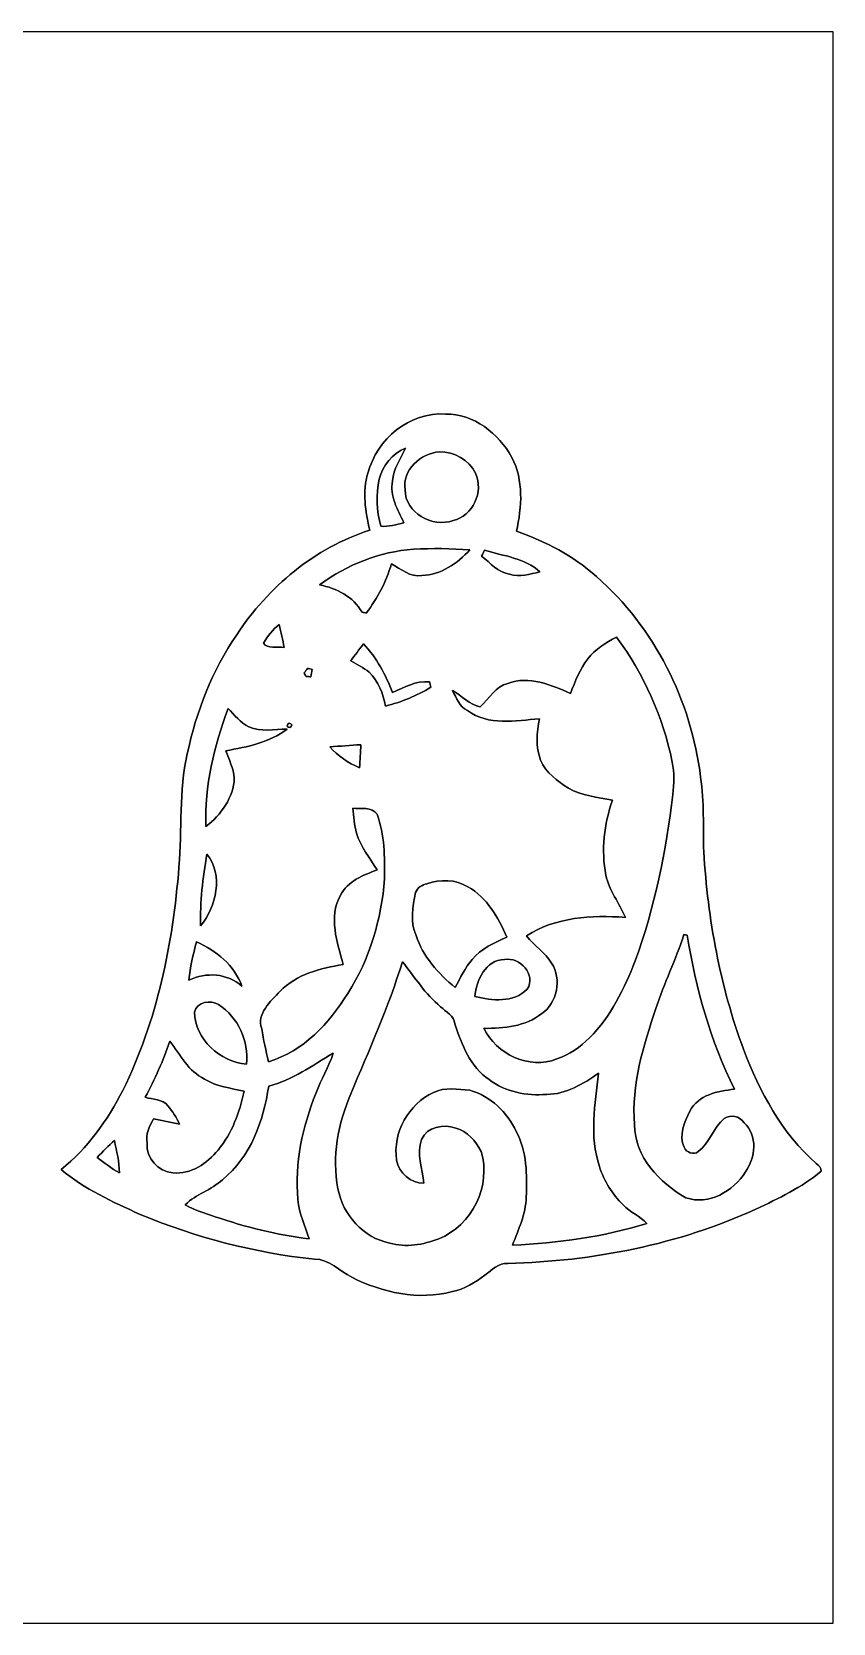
# Model space of a CAD drawing. Header units: centimetres. Extents: x -16.8 to 16.8, y -16.7 to 16.7.
# Drawn here: x 0 to 16.77, y -16.67 to 16.67 of the extents above; entities that cross this region are included whole.
import ezdxf

# ---------------------------------------------------------------- set-up
doc = ezdxf.new("R2010")
doc.units = ezdxf.units.CM
doc.header["$MEASUREMENT"] = 0
doc.layers.add('Layer 1', color=7, linetype='Continuous')

msp = doc.modelspace()

# ---------------------------------------------------------------- linework, layer by layer
at = {"layer": 'Layer 1', "color": 7}
for points, knots in [([(-16.77458, 16.66875), (-16.77458, 16.66875), (16.77458, 16.66875), (16.77458, 16.66875), (16.77458, 16.66875), (16.77458, 16.66875), (16.77458, -16.66875), (16.77458, -16.66875), (16.77458, -16.66875), (16.77458, -16.66875), (-16.77458, -16.66875), (-16.77458, -16.66875), (-16.77458, -16.66875), (-16.77458, -16.66875), (-16.77458, 16.66875), (-16.77458, 16.66875), (-16.77458, 16.66875), (-16.77458, 16.66875), (-16.77458, 16.66875), (-16.77458, 16.66875)], [0, 0, 0, 0, 0.16666667, 0.16666667, 0.16666667, 0.16666667, 0.33333333, 0.33333333, 0.33333333, 0.33333333, 0.5, 0.5, 0.5, 0.5, 0.66666667, 0.66666667, 0.66666667, 0.66666667, 1, 1, 1, 1]), ([(7.03686, 7.42632), (6.91092, 7.03509), (6.985, 6.61846), (7.07284, 6.22688), (7.07284, 6.22688), (5.92032, 5.85893), (4.94841, 5.04119), (4.28872, 4.03789), (4.28872, 4.03789), (3.77472, 3.28859), (3.43958, 2.42676), (3.25402, 1.54023), (3.25402, 1.54023), (3.07481, 0.76376), (3.14854, -0.03951), (3.07904, -0.82797), (3.07904, -0.82797), (2.95416, -2.43628), (2.62326, -4.05165), (1.90676, -5.50686), (1.90676, -5.50686), (1.58115, -6.13198), (1.17016, -6.72571), (0.61172, -7.16527), (0.61172, -7.16527), (1.10137, -7.57731), (1.69051, -7.84049), (2.2673, -8.10542), (2.2673, -8.10542), (3.43076, -8.58767), (4.66125, -8.91258), (5.91467, -9.04205), (5.91467, -9.04205), (6.22723, -9.04275), (6.44066, -9.28617), (6.6989, -9.42164), (6.6989, -9.42164), (7.34095, -9.74725), (8.09343, -9.90988), (8.80322, -9.72326), (8.80322, -9.72326), (9.05616, -9.67034), (9.28088, -9.53417), (9.4809, -9.37507), (9.4809, -9.37507), (9.62872, -9.27029), (9.77159, -9.11966), (9.96774, -9.13095), (9.96774, -9.13095), (11.74785, -9.08791), (13.53291, -8.73689), (15.15745, -7.99606), (15.15745, -7.99606), (15.63299, -7.76781), (16.11665, -7.54133), (16.52552, -7.20231), (16.52552, -7.20231), (16.53152, -7.12787), (16.47119, -7.08096), (16.42216, -7.03721), (16.42216, -7.03721), (15.69297, -6.40962), (15.24035, -5.53014), (14.89851, -4.64608), (14.89851, -4.64608), (14.40639, -3.32176), (14.15097, -1.91841), (14.06631, -0.51082), (14.06631, -0.51082), (14.04796, 0.01023), (14.07901, 0.53516), (14.00069, 1.05234), (14.00069, 1.05234), (13.80455, 2.65042), (13.03796, 4.19382), (11.82017, 5.25709), (11.82017, 5.25709), (11.33616, 5.68854), (10.75584, 5.99616), (10.14448, 6.20501), (10.14448, 6.20501), (10.25631, 6.71689), (10.2997, 7.27392), (10.04817, 7.75441), (10.04817, 7.75441), (9.77653, 8.25359), (9.24877, 8.66987), (8.66069, 8.65999), (8.66069, 8.65999), (7.91386, 8.71361), (7.21748, 8.134), (7.03686, 7.42632)], [0, 0, 0, 0, 0.04166667, 0.04166667, 0.04166667, 0.04166667, 0.08333333, 0.08333333, 0.08333333, 0.08333333, 0.125, 0.125, 0.125, 0.125, 0.16666667, 0.16666667, 0.16666667, 0.16666667, 0.20833333, 0.20833333, 0.20833333, 0.20833333, 0.25, 0.25, 0.25, 0.25, 0.29166667, 0.29166667, 0.29166667, 0.29166667, 0.33333333, 0.33333333, 0.33333333, 0.33333333, 0.375, 0.375, 0.375, 0.375, 0.41666667, 0.41666667, 0.41666667, 0.41666667, 0.45833333, 0.45833333, 0.45833333, 0.45833333, 0.5, 0.5, 0.5, 0.5, 0.54166667, 0.54166667, 0.54166667, 0.54166667, 0.58333333, 0.58333333, 0.58333333, 0.58333333, 0.625, 0.625, 0.625, 0.625, 0.66666667, 0.66666667, 0.66666667, 0.66666667, 0.70833333, 0.70833333, 0.70833333, 0.70833333, 0.75, 0.75, 0.75, 0.75, 0.79166667, 0.79166667, 0.79166667, 0.79166667, 0.83333333, 0.83333333, 0.83333333, 0.83333333, 0.875, 0.875, 0.875, 0.875, 0.91666667, 0.91666667, 0.91666667, 0.91666667, 1, 1, 1, 1]), ([(7.2711, 7.29827), (7.34942, 7.57978), (7.54168, 7.83519), (7.81861, 7.94456), (7.81861, 7.94456), (7.71807, 7.72125), (7.56602, 7.51522), (7.55156, 7.26122), (7.55156, 7.26122), (7.48453, 6.94549), (7.65669, 6.65762), (7.78898, 6.38528), (7.78898, 6.38528), (7.63094, 6.35282), (7.46936, 6.28685), (7.30744, 6.31507), (7.30744, 6.31507), (7.20901, 6.62975), (7.20019, 6.97653), (7.2711, 7.29827)], [0, 0, 0, 0, 0.16666667, 0.16666667, 0.16666667, 0.16666667, 0.33333333, 0.33333333, 0.33333333, 0.33333333, 0.5, 0.5, 0.5, 0.5, 0.66666667, 0.66666667, 0.66666667, 0.66666667, 1, 1, 1, 1]), ([(8.53052, 7.87012), (8.84308, 7.87788), (9.15, 7.70396), (9.28864, 7.41962), (9.28864, 7.41962), (9.46397, 7.03227), (9.23431, 6.52568), (8.81768, 6.43114), (8.81768, 6.43114), (8.38482, 6.27274), (7.81262, 6.59095), (7.81403, 7.07425), (7.81403, 7.07425), (7.74524, 7.48665), (8.14387, 7.84401), (8.53052, 7.87012)], [0, 0, 0, 0, 0.2, 0.2, 0.2, 0.2, 0.4, 0.4, 0.4, 0.4, 0.6, 0.6, 0.6, 0.6, 1, 1, 1, 1]), ([(6.02509, 5.08494), (6.59624, 5.50616), (7.28098, 5.77956), (7.99112, 5.8293), (7.99112, 5.8293), (8.38235, 5.85188), (8.7757, 5.84588), (9.16728, 5.8166), (9.16728, 5.8166), (8.91011, 5.5312), (8.56121, 5.29237), (8.16539, 5.27932), (8.16539, 5.27932), (7.9181, 5.2391), (7.72654, 5.41479), (7.52581, 5.52379), (7.52581, 5.52379), (7.42421, 5.14632), (7.23336, 4.80519), (7.00123, 4.49298), (7.00123, 4.49298), (6.97936, 4.49756), (6.93526, 4.50603), (6.91303, 4.51026), (6.91303, 4.51026), (6.72712, 4.83764), (6.38069, 5.00839), (6.02509, 5.08494)], [0, 0, 0, 0, 0.125, 0.125, 0.125, 0.125, 0.25, 0.25, 0.25, 0.25, 0.375, 0.375, 0.375, 0.375, 0.5, 0.5, 0.5, 0.5, 0.625, 0.625, 0.625, 0.625, 0.75, 0.75, 0.75, 0.75, 1, 1, 1, 1]), ([(9.47737, 5.8106), (9.86755, 5.68784), (10.32475, 5.64374), (10.6366, 5.35305), (10.6366, 5.35305), (10.42846, 5.31248), (10.21045, 5.23522), (9.99949, 5.30578), (9.99949, 5.30578), (9.75854, 5.34353), (9.59697, 5.54249), (9.41564, 5.68537), (9.41564, 5.68537), (9.43575, 5.72735), (9.45621, 5.76897), (9.47737, 5.8106)], [0, 0, 0, 0, 0.2, 0.2, 0.2, 0.2, 0.4, 0.4, 0.4, 0.4, 0.6, 0.6, 0.6, 0.6, 1, 1, 1, 1]), ([(4.85281, 3.86292), (4.93783, 4.00897), (5.04296, 4.14761), (5.17984, 4.24921), (5.17984, 4.24921), (5.21582, 4.09011), (5.25039, 3.931), (5.28179, 3.77084), (5.28179, 3.77084), (5.14174, 3.79342), (4.92407, 3.7338), (4.85281, 3.86292)], [0, 0, 0, 0, 0.25, 0.25, 0.25, 0.25, 0.5, 0.5, 0.5, 0.5, 1, 1, 1, 1]), ([(6.94443, 3.84422), (7.22066, 3.55565), (7.4041, 3.19687), (7.55086, 2.82893), (7.55086, 2.82893), (7.79745, 2.9404), (8.04157, 3.07164), (8.32273, 3.05506), (8.32273, 3.05506), (8.32979, 3.02577), (8.34355, 2.96757), (8.35025, 2.93864), (8.35025, 2.93864), (8.0585, 2.7559), (7.7343, 2.62855), (7.40198, 2.54282), (7.40198, 2.54282), (7.35401, 2.80423), (7.25417, 3.0607), (7.06402, 3.25296), (7.06402, 3.25296), (6.94408, 3.3468), (6.80755, 3.41524), (6.67632, 3.49038), (6.67632, 3.49038), (6.7631, 3.61033), (6.8513, 3.72921), (6.94443, 3.84422)], [0, 0, 0, 0, 0.125, 0.125, 0.125, 0.125, 0.25, 0.25, 0.25, 0.25, 0.375, 0.375, 0.375, 0.375, 0.5, 0.5, 0.5, 0.5, 0.625, 0.625, 0.625, 0.625, 0.75, 0.75, 0.75, 0.75, 1, 1, 1, 1]), ([(11.63743, 3.53378), (11.79266, 3.73733), (12.01843, 3.87103), (12.24139, 3.98886), (12.24139, 3.98886), (12.80971, 3.21028), (13.21506, 2.31563), (13.40485, 1.37019), (13.40485, 1.37019), (13.45071, 1.14723), (13.44648, 0.91793), (13.41931, 0.69286), (13.41931, 0.69286), (13.27856, -0.49107), (13.03726, -1.66829), (12.63227, -2.79153), (12.63227, -2.79153), (12.40261, -3.37644), (12.11897, -3.95393), (11.67659, -4.40937), (11.67659, -4.40937), (11.47727, -4.59493), (11.25114, -4.76779), (10.98762, -4.84822), (10.98762, -4.84822), (10.41612, -5.07753), (9.71832, -4.74768), (9.46397, -4.20652), (9.46397, -4.20652), (9.88342, -4.21534), (10.33074, -4.1656), (10.67329, -3.89996), (10.67329, -3.89996), (10.99785, -3.67348), (11.10015, -3.17324), (10.87967, -2.84198), (10.87967, -2.84198), (10.74632, -2.61655), (10.51207, -2.47791), (10.35438, -2.27259), (10.35438, -2.27259), (10.96786, -1.87078), (11.71504, -1.8348), (12.42413, -1.88242), (12.42413, -1.88242), (12.29854, -1.58291), (12.08652, -1.32433), (12.01702, -1.00083), (12.01702, -1.00083), (11.91577, -0.47519), (11.98174, 0.06985), (12.15531, 0.57291), (12.15531, 0.57291), (11.84346, 0.635), (11.51149, 0.66111), (11.23174, 0.82374), (11.23174, 0.82374), (11.00279, 0.97296), (10.75866, 1.14547), (10.65142, 1.40758), (10.65142, 1.40758), (10.54347, 1.68522), (10.5664, 1.99249), (10.62567, 2.27859), (10.62567, 2.27859), (10.12437, 2.2352), (9.55463, 2.12866), (9.11719, 2.44898), (9.11719, 2.44898), (8.94856, 2.53012), (8.89035, 2.71639), (8.80463, 2.86667), (8.80463, 2.86667), (9.00218, 2.76931), (9.16552, 2.56258), (9.38777, 2.53012), (9.38777, 2.53012), (9.57756, 2.69522), (9.70139, 2.95839), (9.96527, 3.01801), (9.96527, 3.01801), (10.41012, 3.18805), (10.86838, 2.98768), (11.27372, 2.80882), (11.27372, 2.80882), (11.3732, 3.06035), (11.47551, 3.31435), (11.63743, 3.53378)], [0, 0, 0, 0, 0.04347826, 0.04347826, 0.04347826, 0.04347826, 0.08695652, 0.08695652, 0.08695652, 0.08695652, 0.13043478, 0.13043478, 0.13043478, 0.13043478, 0.17391304, 0.17391304, 0.17391304, 0.17391304, 0.2173913, 0.2173913, 0.2173913, 0.2173913, 0.26086957, 0.26086957, 0.26086957, 0.26086957, 0.30434783, 0.30434783, 0.30434783, 0.30434783, 0.34782609, 0.34782609, 0.34782609, 0.34782609, 0.39130435, 0.39130435, 0.39130435, 0.39130435, 0.43478261, 0.43478261, 0.43478261, 0.43478261, 0.47826087, 0.47826087, 0.47826087, 0.47826087, 0.52173913, 0.52173913, 0.52173913, 0.52173913, 0.56521739, 0.56521739, 0.56521739, 0.56521739, 0.60869565, 0.60869565, 0.60869565, 0.60869565, 0.65217391, 0.65217391, 0.65217391, 0.65217391, 0.69565217, 0.69565217, 0.69565217, 0.69565217, 0.73913043, 0.73913043, 0.73913043, 0.73913043, 0.7826087, 0.7826087, 0.7826087, 0.7826087, 0.82608696, 0.82608696, 0.82608696, 0.82608696, 0.86956522, 0.86956522, 0.86956522, 0.86956522, 0.91304348, 0.91304348, 0.91304348, 0.91304348, 1, 1, 1, 1]), ([(5.77356, 3.3341), (5.79684, 3.32881), (5.84306, 3.31823), (5.86599, 3.31294), (5.86599, 3.31294), (5.85717, 3.26143), (5.848, 3.20993), (5.83918, 3.15807), (5.83918, 3.15807), (5.81448, 3.15913), (5.76474, 3.16089), (5.74005, 3.16195), (5.74005, 3.16195), (5.73017, 3.18135), (5.71112, 3.22016), (5.70159, 3.23956), (5.70159, 3.23956), (5.72523, 3.27131), (5.74922, 3.30306), (5.77356, 3.3341)], [0, 0, 0, 0, 0.16666667, 0.16666667, 0.16666667, 0.16666667, 0.33333333, 0.33333333, 0.33333333, 0.33333333, 0.5, 0.5, 0.5, 0.5, 0.66666667, 0.66666667, 0.66666667, 0.66666667, 1, 1, 1, 1]), ([(4.10633, 2.49449), (4.24392, 2.35903), (4.3628, 2.1911), (4.54519, 2.11173), (4.54519, 2.11173), (4.79496, 1.99778), (5.07894, 2.05634), (5.34282, 2.06304), (5.34282, 2.06304), (4.97522, 1.77729), (4.50921, 1.6891), (4.06259, 1.6069), (4.06259, 1.6069), (4.1335, 1.42099), (4.21605, 1.23684), (4.23862, 1.03681), (4.23862, 1.03681), (4.22451, 0.62442), (3.95817, 0.2667), (3.64349, 0.02152), (3.64349, 0.02152), (3.60927, 0.86572), (3.81741, 1.70674), (4.10633, 2.49449)], [0, 0, 0, 0, 0.14285714, 0.14285714, 0.14285714, 0.14285714, 0.28571429, 0.28571429, 0.28571429, 0.28571429, 0.42857143, 0.42857143, 0.42857143, 0.42857143, 0.57142857, 0.57142857, 0.57142857, 0.57142857, 0.71428571, 0.71428571, 0.71428571, 0.71428571, 1, 1, 1, 1]), ([(5.35587, 2.16323), (5.38621, 2.21192), (5.46982, 2.16112), (5.43172, 2.11314), (5.43172, 2.11314), (5.40067, 2.06375), (5.31742, 2.11526), (5.35587, 2.16323)], [0, 0, 0, 0, 0.33333333, 0.33333333, 0.33333333, 0.33333333, 1, 1, 1, 1]), ([(6.23499, 1.68804), (6.45195, 1.70533), (6.67032, 1.72191), (6.88834, 1.7339), (6.88834, 1.7339), (6.88022, 1.57374), (6.87352, 1.41217), (6.86047, 1.25166), (6.86047, 1.25166), (6.62093, 1.34691), (6.41279, 1.5046), (6.23499, 1.68804)], [0, 0, 0, 0, 0.25, 0.25, 0.25, 0.25, 0.5, 0.5, 0.5, 0.5, 1, 1, 1, 1]), ([(6.71901, 0.40534), (6.87705, 0.38735), (7.12082, 0.4378), (7.22701, 0.27728), (7.22701, 0.27728), (7.38787, -0.1524), (7.38505, -0.6223), (7.38576, -1.07491), (7.38576, -1.07491), (7.31485, -1.91841), (7.07461, -2.75908), (6.61388, -3.47451), (6.61388, -3.47451), (6.23006, -4.10598), (5.68325, -4.68736), (4.95723, -4.90608), (4.95723, -4.90608), (4.89832, -4.67819), (4.84858, -4.44782), (4.81154, -4.21534), (4.81154, -4.21534), (4.69794, -3.89502), (5.00239, -3.64031), (5.19501, -3.43147), (5.19501, -3.43147), (5.54355, -3.06881), (6.04167, -2.95275), (6.51792, -2.87126), (6.51792, -2.87126), (6.39374, -2.40877), (6.2036, -1.87219), (6.46112, -1.42028), (6.46112, -1.42028), (6.6107, -1.12501), (6.93632, -0.99977), (7.22771, -0.88829), (7.22771, -0.88829), (7.07566, -0.63712), (6.8834, -0.40428), (6.79768, -0.11889), (6.79768, -0.11889), (6.7497, 0.05186), (6.73382, 0.22966), (6.71901, 0.40534)], [0, 0, 0, 0, 0.08333333, 0.08333333, 0.08333333, 0.08333333, 0.16666667, 0.16666667, 0.16666667, 0.16666667, 0.25, 0.25, 0.25, 0.25, 0.33333333, 0.33333333, 0.33333333, 0.33333333, 0.41666667, 0.41666667, 0.41666667, 0.41666667, 0.5, 0.5, 0.5, 0.5, 0.58333333, 0.58333333, 0.58333333, 0.58333333, 0.66666667, 0.66666667, 0.66666667, 0.66666667, 0.75, 0.75, 0.75, 0.75, 0.83333333, 0.83333333, 0.83333333, 0.83333333, 1, 1, 1, 1]), ([(3.53272, -2.06199), (3.51508, -1.55787), (3.58387, -1.05375), (3.66501, -0.55739), (3.66501, -0.55739), (4.01496, -1.00471), (3.85939, -1.64853), (3.53272, -2.06199)], [0, 0, 0, 0, 0.33333333, 0.33333333, 0.33333333, 0.33333333, 1, 1, 1, 1]), ([(8.27193, -1.18004), (8.54745, -1.07879), (8.87518, -1.08691), (9.12883, -1.24248), (9.12883, -1.24248), (9.52712, -1.47108), (9.7663, -1.88348), (9.94092, -2.29411), (9.94092, -2.29411), (9.68234, -2.41759), (9.4047, -2.53436), (9.22091, -2.76331), (9.22091, -2.76331), (9.06533, -2.93723), (8.97467, -3.15348), (8.86142, -3.35421), (8.86142, -3.35421), (8.51076, -3.06035), (8.18409, -2.70757), (8.04369, -2.26272), (8.04369, -2.26272), (7.91104, -1.97626), (7.97137, -1.65664), (8.03487, -1.36208), (8.03487, -1.36208), (8.06344, -1.25871), (8.17316, -1.19874), (8.27193, -1.18004)], [0, 0, 0, 0, 0.125, 0.125, 0.125, 0.125, 0.25, 0.25, 0.25, 0.25, 0.375, 0.375, 0.375, 0.375, 0.5, 0.5, 0.5, 0.5, 0.625, 0.625, 0.625, 0.625, 0.75, 0.75, 0.75, 0.75, 1, 1, 1, 1]), ([(13.65038, -2.2412), (13.66802, -2.24543), (13.7033, -2.25425), (13.72094, -2.25848), (13.72094, -2.25848), (13.89415, -3.37361), (14.21095, -4.46864), (14.7066, -5.48393), (14.7066, -5.48393), (14.35911, -5.52132), (13.94919, -5.59541), (13.77738, -5.94501), (13.77738, -5.94501), (13.65814, -6.16656), (13.54032, -6.45266), (13.65603, -6.69854), (13.65603, -6.69854), (13.70048, -6.80755), (13.85394, -6.87141), (13.9513, -6.79027), (13.9513, -6.79027), (14.18872, -6.60647), (14.26316, -6.28756), (14.49211, -6.09635), (14.49211, -6.09635), (14.62969, -6.0011), (14.81914, -6.04873), (14.91156, -6.18419), (14.91156, -6.18419), (15.19802, -6.44701), (15.15533, -6.91868), (14.93661, -7.21254), (14.93661, -7.21254), (14.69178, -7.62212), (14.16544, -7.92057), (13.69201, -7.75688), (13.69201, -7.75688), (13.13921, -7.44679), (12.62204, -6.89857), (12.61604, -6.22618), (12.61604, -6.22618), (12.54584, -5.38762), (12.80372, -4.57412), (13.06477, -3.78989), (13.06477, -3.78989), (13.23446, -3.2639), (13.48352, -2.76754), (13.65038, -2.2412)], [0, 0, 0, 0, 0.07692308, 0.07692308, 0.07692308, 0.07692308, 0.15384615, 0.15384615, 0.15384615, 0.15384615, 0.23076923, 0.23076923, 0.23076923, 0.23076923, 0.30769231, 0.30769231, 0.30769231, 0.30769231, 0.38461538, 0.38461538, 0.38461538, 0.38461538, 0.46153846, 0.46153846, 0.46153846, 0.46153846, 0.53846154, 0.53846154, 0.53846154, 0.53846154, 0.61538462, 0.61538462, 0.61538462, 0.61538462, 0.69230769, 0.69230769, 0.69230769, 0.69230769, 0.76923077, 0.76923077, 0.76923077, 0.76923077, 0.84615385, 0.84615385, 0.84615385, 0.84615385, 1, 1, 1, 1]), ([(3.44699, -2.39783), (3.86292, -2.57069), (4.23968, -2.89313), (4.39879, -3.32281), (4.39879, -3.32281), (4.09011, -3.05188), (3.64702, -3.02507), (3.28683, -3.19793), (3.28683, -3.19793), (3.31505, -2.92664), (3.37573, -2.6603), (3.44699, -2.39783)], [0, 0, 0, 0, 0.25, 0.25, 0.25, 0.25, 0.5, 0.5, 0.5, 0.5, 1, 1, 1, 1]), ([(7.75758, -2.81199), (8.01687, -3.13126), (8.23277, -3.49321), (8.55804, -3.75356), (8.55804, -3.75356), (8.66846, -3.86292), (8.83708, -3.93982), (8.85719, -4.11445), (8.85719, -4.11445), (8.99619, -4.54836), (9.1761, -5.01862), (9.57298, -5.28073), (9.57298, -5.28073), (9.91129, -5.54179), (10.35861, -5.62398), (10.77807, -5.59188), (10.77807, -5.59188), (11.18306, -5.59223), (11.54148, -5.36857), (11.86392, -5.14844), (11.86392, -5.14844), (11.78631, -5.79226), (11.66989, -6.4703), (11.88191, -7.10071), (11.88191, -7.10071), (11.97469, -7.40622), (12.15249, -7.68138), (12.3758, -7.90822), (12.3758, -7.90822), (12.52784, -8.05603), (12.73034, -8.14141), (12.87709, -8.29557), (12.87709, -8.29557), (11.96657, -8.57638), (11.01196, -8.70514), (10.06228, -8.75101), (10.06228, -8.75101), (10.1854, -8.42398), (10.34062, -8.09943), (10.34909, -7.74312), (10.34909, -7.74312), (10.36955, -7.27992), (10.36355, -6.78744), (10.14024, -6.36799), (10.14024, -6.36799), (9.9501, -5.96724), (9.60543, -5.61975), (9.16799, -5.5058), (9.16799, -5.5058), (8.91822, -5.48781), (8.64376, -5.42854), (8.41128, -5.55237), (8.41128, -5.55237), (7.87894, -5.78979), (7.55438, -6.39339), (7.63446, -6.96771), (7.63446, -6.96771), (7.68632, -7.23441), (7.92939, -7.45737), (8.20667, -7.45349), (8.20667, -7.45349), (8.17069, -7.14869), (8.04968, -6.83719), (8.15763, -6.53344), (8.15763, -6.53344), (8.27687, -6.26639), (8.62012, -6.2103), (8.87271, -6.29673), (8.87271, -6.29673), (9.11366, -6.36199), (9.29217, -6.56943), (9.40329, -6.78462), (9.40329, -6.78462), (9.62872, -7.50111), (9.21279, -8.34108), (8.51676, -8.61624), (8.51676, -8.61624), (8.19503, -8.74148), (7.8299, -8.80463), (7.49229, -8.70656), (7.49229, -8.70656), (6.94126, -8.59543), (6.50663, -8.11354), (6.4075, -7.56708), (6.4075, -7.56708), (6.27768, -6.89434), (6.41174, -6.20324), (6.67632, -5.58094), (6.67632, -5.58094), (7.05838, -4.6669), (7.46725, -3.76096), (7.75758, -2.81199)], [0, 0, 0, 0, 0.04166667, 0.04166667, 0.04166667, 0.04166667, 0.08333333, 0.08333333, 0.08333333, 0.08333333, 0.125, 0.125, 0.125, 0.125, 0.16666667, 0.16666667, 0.16666667, 0.16666667, 0.20833333, 0.20833333, 0.20833333, 0.20833333, 0.25, 0.25, 0.25, 0.25, 0.29166667, 0.29166667, 0.29166667, 0.29166667, 0.33333333, 0.33333333, 0.33333333, 0.33333333, 0.375, 0.375, 0.375, 0.375, 0.41666667, 0.41666667, 0.41666667, 0.41666667, 0.45833333, 0.45833333, 0.45833333, 0.45833333, 0.5, 0.5, 0.5, 0.5, 0.54166667, 0.54166667, 0.54166667, 0.54166667, 0.58333333, 0.58333333, 0.58333333, 0.58333333, 0.625, 0.625, 0.625, 0.625, 0.66666667, 0.66666667, 0.66666667, 0.66666667, 0.70833333, 0.70833333, 0.70833333, 0.70833333, 0.75, 0.75, 0.75, 0.75, 0.79166667, 0.79166667, 0.79166667, 0.79166667, 0.83333333, 0.83333333, 0.83333333, 0.83333333, 0.875, 0.875, 0.875, 0.875, 0.91666667, 0.91666667, 0.91666667, 0.91666667, 1, 1, 1, 1]), ([(9.27312, -3.54189), (9.30628, -3.20181), (9.50207, -2.76648), (9.89647, -2.76825), (9.89647, -2.76825), (10.21397, -2.70228), (10.57204, -3.08963), (10.36955, -3.38526), (10.36955, -3.38526), (10.08592, -3.68265), (9.63471, -3.6262), (9.27312, -3.54189)], [0, 0, 0, 0, 0.25, 0.25, 0.25, 0.25, 0.5, 0.5, 0.5, 0.5, 1, 1, 1, 1]), ([(3.40783, -3.86609), (3.45511, -3.64913), (3.7405, -3.60609), (3.90948, -3.71016), (3.90948, -3.71016), (4.31976, -3.9751), (4.5466, -4.47499), (4.49368, -4.9597), (4.49368, -4.9597), (3.94018, -4.90537), (3.41066, -4.44112), (3.40783, -3.86609)], [0, 0, 0, 0, 0.25, 0.25, 0.25, 0.25, 0.5, 0.5, 0.5, 0.5, 1, 1, 1, 1]), ([(2.8896, -4.47887), (3.11009, -4.76003), (3.27907, -5.11104), (3.61738, -5.27191), (3.61738, -5.27191), (3.86715, -5.42502), (4.16172, -5.46029), (4.44147, -5.52662), (4.44147, -5.52662), (4.34869, -5.96724), (4.19312, -6.40821), (3.8989, -6.75675), (3.8989, -6.75675), (3.67136, -7.03897), (3.33022, -7.27216), (2.95063, -7.23583), (2.95063, -7.23583), (2.64372, -7.21748), (2.39042, -6.92044), (2.41159, -6.61529), (2.41159, -6.61529), (2.3816, -6.42937), (2.45498, -6.25651), (2.54988, -6.10411), (2.54988, -6.10411), (2.73191, -6.13586), (2.91147, -6.18102), (3.09316, -6.2163), (3.09316, -6.2163), (3.0286, -6.0773), (2.94322, -5.94783), (2.84974, -5.82789), (2.84974, -5.82789), (2.73226, -5.69031), (2.53436, -5.70018), (2.37314, -5.65256), (2.37314, -5.65256), (2.57457, -5.27473), (2.75026, -4.88386), (2.8896, -4.47887)], [0, 0, 0, 0, 0.09090909, 0.09090909, 0.09090909, 0.09090909, 0.18181818, 0.18181818, 0.18181818, 0.18181818, 0.27272727, 0.27272727, 0.27272727, 0.27272727, 0.36363636, 0.36363636, 0.36363636, 0.36363636, 0.45454545, 0.45454545, 0.45454545, 0.45454545, 0.54545455, 0.54545455, 0.54545455, 0.54545455, 0.63636364, 0.63636364, 0.63636364, 0.63636364, 0.72727273, 0.72727273, 0.72727273, 0.72727273, 0.81818182, 0.81818182, 0.81818182, 0.81818182, 1, 1, 1, 1]), ([(4.95829, -5.41655), (5.45747, -5.29308), (5.87093, -4.98193), (6.30943, -4.73075), (6.30943, -4.73075), (6.21101, -5.0165), (6.05226, -5.27614), (5.9503, -5.56048), (5.9503, -5.56048), (5.66596, -6.2671), (5.49945, -7.03121), (5.56824, -7.79568), (5.56824, -7.79568), (5.58236, -8.08673), (5.72876, -8.34319), (5.80531, -8.61836), (5.80531, -8.61836), (5.13539, -8.53616), (4.47675, -8.37353), (3.83928, -8.15375), (3.83928, -8.15375), (3.62761, -8.07755), (3.40678, -8.01899), (3.21275, -7.90293), (3.21275, -7.90293), (3.43253, -7.67644), (3.76343, -7.59742), (3.99168, -7.37764), (3.99168, -7.37764), (4.58435, -6.89857), (4.84752, -6.14609), (4.95829, -5.41655)], [0, 0, 0, 0, 0.11111111, 0.11111111, 0.11111111, 0.11111111, 0.22222222, 0.22222222, 0.22222222, 0.22222222, 0.33333333, 0.33333333, 0.33333333, 0.33333333, 0.44444444, 0.44444444, 0.44444444, 0.44444444, 0.55555556, 0.55555556, 0.55555556, 0.55555556, 0.66666667, 0.66666667, 0.66666667, 0.66666667, 0.77777778, 0.77777778, 0.77777778, 0.77777778, 1, 1, 1, 1]), ([(1.36596, -6.91056), (1.48484, -6.7885), (1.60338, -6.66644), (1.73143, -6.55426), (1.73143, -6.55426), (1.77271, -6.77968), (1.83162, -7.00546), (1.83409, -7.23653), (1.83409, -7.23653), (1.66758, -7.14375), (1.5173, -7.02486), (1.36596, -6.91056)], [0, 0, 0, 0, 0.25, 0.25, 0.25, 0.25, 0.5, 0.5, 0.5, 0.5, 1, 1, 1, 1])]:
    msp.add_open_spline(points, degree=3, knots=knots, dxfattribs=at)
at = {"layer": 'Layer 1', "color": 9}
for points, knots in [([(7.03686, 7.42632), (7.21748, 8.134), (7.91386, 8.71361), (8.66069, 8.65999), (8.66069, 8.65999), (9.24877, 8.66987), (9.77653, 8.25359), (10.04817, 7.75441), (10.04817, 7.75441), (10.2997, 7.27392), (10.25631, 6.71689), (10.14448, 6.20501), (10.14448, 6.20501), (10.75584, 5.99616), (11.33616, 5.68854), (11.82017, 5.25709), (11.82017, 5.25709), (13.03796, 4.19382), (13.80455, 2.65042), (14.00069, 1.05234), (14.00069, 1.05234), (14.07901, 0.53516), (14.04796, 0.01023), (14.06631, -0.51082), (14.06631, -0.51082), (14.15097, -1.91841), (14.40639, -3.32176), (14.89851, -4.64608), (14.89851, -4.64608), (15.24035, -5.53014), (15.69297, -6.40962), (16.42216, -7.03721), (16.42216, -7.03721), (16.47119, -7.08096), (16.53152, -7.12787), (16.52552, -7.20231), (16.52552, -7.20231), (16.11665, -7.54133), (15.63299, -7.76781), (15.15745, -7.99606), (15.15745, -7.99606), (13.53291, -8.73689), (11.74785, -9.08791), (9.96774, -9.13095), (9.96774, -9.13095), (9.77159, -9.11966), (9.62872, -9.27029), (9.4809, -9.37507), (9.4809, -9.37507), (9.28088, -9.53417), (9.05616, -9.67034), (8.80322, -9.72326), (8.80322, -9.72326), (8.09343, -9.90988), (7.34095, -9.74725), (6.6989, -9.42164), (6.6989, -9.42164), (6.44066, -9.28617), (6.22723, -9.04275), (5.91467, -9.04205), (5.91467, -9.04205), (4.66125, -8.91258), (3.43076, -8.58767), (2.2673, -8.10542), (2.2673, -8.10542), (1.69051, -7.84049), (1.10137, -7.57731), (0.61172, -7.16527), (0.61172, -7.16527), (1.17016, -6.72571), (1.58115, -6.13198), (1.90676, -5.50686), (1.90676, -5.50686), (2.62326, -4.05165), (2.95416, -2.43628), (3.07904, -0.82797), (3.07904, -0.82797), (3.14854, -0.03951), (3.07481, 0.76376), (3.25402, 1.54023), (3.25402, 1.54023), (3.43958, 2.42676), (3.77472, 3.28859), (4.28872, 4.03789), (4.28872, 4.03789), (4.94841, 5.04119), (5.92032, 5.85893), (7.07284, 6.22688), (7.07284, 6.22688), (6.985, 6.61846), (6.91092, 7.03509), (7.03686, 7.42632), (7.03686, 7.42632), (7.03686, 7.42632), (7.03686, 7.42632), (7.03686, 7.42632)], [0, 0, 0, 0, 0.04, 0.04, 0.04, 0.04, 0.08, 0.08, 0.08, 0.08, 0.12, 0.12, 0.12, 0.12, 0.16, 0.16, 0.16, 0.16, 0.2, 0.2, 0.2, 0.2, 0.24, 0.24, 0.24, 0.24, 0.28, 0.28, 0.28, 0.28, 0.32, 0.32, 0.32, 0.32, 0.36, 0.36, 0.36, 0.36, 0.4, 0.4, 0.4, 0.4, 0.44, 0.44, 0.44, 0.44, 0.48, 0.48, 0.48, 0.48, 0.52, 0.52, 0.52, 0.52, 0.56, 0.56, 0.56, 0.56, 0.6, 0.6, 0.6, 0.6, 0.64, 0.64, 0.64, 0.64, 0.68, 0.68, 0.68, 0.68, 0.72, 0.72, 0.72, 0.72, 0.76, 0.76, 0.76, 0.76, 0.8, 0.8, 0.8, 0.8, 0.84, 0.84, 0.84, 0.84, 0.88, 0.88, 0.88, 0.88, 0.92, 0.92, 0.92, 0.92, 1, 1, 1, 1]), ([(7.2711, 7.29827), (7.20019, 6.97653), (7.20901, 6.62975), (7.30744, 6.31507), (7.30744, 6.31507), (7.46936, 6.28685), (7.63094, 6.35282), (7.78898, 6.38528), (7.78898, 6.38528), (7.65669, 6.65762), (7.48453, 6.94549), (7.55156, 7.26122), (7.55156, 7.26122), (7.56602, 7.51522), (7.71807, 7.72125), (7.81861, 7.94456), (7.81861, 7.94456), (7.54168, 7.83519), (7.34942, 7.57978), (7.2711, 7.29827), (7.2711, 7.29827), (7.2711, 7.29827), (7.2711, 7.29827), (7.2711, 7.29827)], [0, 0, 0, 0, 0.14285714, 0.14285714, 0.14285714, 0.14285714, 0.28571429, 0.28571429, 0.28571429, 0.28571429, 0.42857143, 0.42857143, 0.42857143, 0.42857143, 0.57142857, 0.57142857, 0.57142857, 0.57142857, 0.71428571, 0.71428571, 0.71428571, 0.71428571, 1, 1, 1, 1]), ([(8.53052, 7.87012), (8.14387, 7.84401), (7.74524, 7.48665), (7.81403, 7.07425), (7.81403, 7.07425), (7.81262, 6.59095), (8.38482, 6.27274), (8.81768, 6.43114), (8.81768, 6.43114), (9.23431, 6.52568), (9.46397, 7.03227), (9.28864, 7.41962), (9.28864, 7.41962), (9.15, 7.70396), (8.84308, 7.87788), (8.53052, 7.87012), (8.53052, 7.87012), (8.53052, 7.87012), (8.53052, 7.87012), (8.53052, 7.87012)], [0, 0, 0, 0, 0.16666667, 0.16666667, 0.16666667, 0.16666667, 0.33333333, 0.33333333, 0.33333333, 0.33333333, 0.5, 0.5, 0.5, 0.5, 0.66666667, 0.66666667, 0.66666667, 0.66666667, 1, 1, 1, 1]), ([(6.02509, 5.08494), (6.38069, 5.00839), (6.72712, 4.83764), (6.91303, 4.51026), (6.91303, 4.51026), (6.93526, 4.50603), (6.97936, 4.49756), (7.00123, 4.49298), (7.00123, 4.49298), (7.23336, 4.80519), (7.42421, 5.14632), (7.52581, 5.52379), (7.52581, 5.52379), (7.72654, 5.41479), (7.9181, 5.2391), (8.16539, 5.27932), (8.16539, 5.27932), (8.56121, 5.29237), (8.91011, 5.5312), (9.16728, 5.8166), (9.16728, 5.8166), (8.7757, 5.84588), (8.38235, 5.85188), (7.99112, 5.8293), (7.99112, 5.8293), (7.28098, 5.77956), (6.59624, 5.50616), (6.02509, 5.08494), (6.02509, 5.08494), (6.02509, 5.08494), (6.02509, 5.08494), (6.02509, 5.08494)], [0, 0, 0, 0, 0.11111111, 0.11111111, 0.11111111, 0.11111111, 0.22222222, 0.22222222, 0.22222222, 0.22222222, 0.33333333, 0.33333333, 0.33333333, 0.33333333, 0.44444444, 0.44444444, 0.44444444, 0.44444444, 0.55555556, 0.55555556, 0.55555556, 0.55555556, 0.66666667, 0.66666667, 0.66666667, 0.66666667, 0.77777778, 0.77777778, 0.77777778, 0.77777778, 1, 1, 1, 1]), ([(9.47737, 5.8106), (9.45621, 5.76897), (9.43575, 5.72735), (9.41564, 5.68537), (9.41564, 5.68537), (9.59697, 5.54249), (9.75854, 5.34353), (9.99949, 5.30578), (9.99949, 5.30578), (10.21045, 5.23522), (10.42846, 5.31248), (10.6366, 5.35305), (10.6366, 5.35305), (10.32475, 5.64374), (9.86755, 5.68784), (9.47737, 5.8106), (9.47737, 5.8106), (9.47737, 5.8106), (9.47737, 5.8106), (9.47737, 5.8106)], [0, 0, 0, 0, 0.16666667, 0.16666667, 0.16666667, 0.16666667, 0.33333333, 0.33333333, 0.33333333, 0.33333333, 0.5, 0.5, 0.5, 0.5, 0.66666667, 0.66666667, 0.66666667, 0.66666667, 1, 1, 1, 1]), ([(4.85281, 3.86292), (4.92407, 3.7338), (5.14174, 3.79342), (5.28179, 3.77084), (5.28179, 3.77084), (5.25039, 3.931), (5.21582, 4.09011), (5.17984, 4.24921), (5.17984, 4.24921), (5.04296, 4.14761), (4.93783, 4.00897), (4.85281, 3.86292), (4.85281, 3.86292), (4.85281, 3.86292), (4.85281, 3.86292), (4.85281, 3.86292)], [0, 0, 0, 0, 0.2, 0.2, 0.2, 0.2, 0.4, 0.4, 0.4, 0.4, 0.6, 0.6, 0.6, 0.6, 1, 1, 1, 1]), ([(6.94443, 3.84422), (6.8513, 3.72921), (6.7631, 3.61033), (6.67632, 3.49038), (6.67632, 3.49038), (6.80755, 3.41524), (6.94408, 3.3468), (7.06402, 3.25296), (7.06402, 3.25296), (7.25417, 3.0607), (7.35401, 2.80423), (7.40198, 2.54282), (7.40198, 2.54282), (7.7343, 2.62855), (8.0585, 2.7559), (8.35025, 2.93864), (8.35025, 2.93864), (8.34355, 2.96757), (8.32979, 3.02577), (8.32273, 3.05506), (8.32273, 3.05506), (8.04157, 3.07164), (7.79745, 2.9404), (7.55086, 2.82893), (7.55086, 2.82893), (7.4041, 3.19687), (7.22066, 3.55565), (6.94443, 3.84422), (6.94443, 3.84422), (6.94443, 3.84422), (6.94443, 3.84422), (6.94443, 3.84422)], [0, 0, 0, 0, 0.11111111, 0.11111111, 0.11111111, 0.11111111, 0.22222222, 0.22222222, 0.22222222, 0.22222222, 0.33333333, 0.33333333, 0.33333333, 0.33333333, 0.44444444, 0.44444444, 0.44444444, 0.44444444, 0.55555556, 0.55555556, 0.55555556, 0.55555556, 0.66666667, 0.66666667, 0.66666667, 0.66666667, 0.77777778, 0.77777778, 0.77777778, 0.77777778, 1, 1, 1, 1]), ([(11.63743, 3.53378), (11.47551, 3.31435), (11.3732, 3.06035), (11.27372, 2.80882), (11.27372, 2.80882), (10.86838, 2.98768), (10.41012, 3.18805), (9.96527, 3.01801), (9.96527, 3.01801), (9.70139, 2.95839), (9.57756, 2.69522), (9.38777, 2.53012), (9.38777, 2.53012), (9.16552, 2.56258), (9.00218, 2.76931), (8.80463, 2.86667), (8.80463, 2.86667), (8.89035, 2.71639), (8.94856, 2.53012), (9.11719, 2.44898), (9.11719, 2.44898), (9.55463, 2.12866), (10.12437, 2.2352), (10.62567, 2.27859), (10.62567, 2.27859), (10.5664, 1.99249), (10.54347, 1.68522), (10.65142, 1.40758), (10.65142, 1.40758), (10.75866, 1.14547), (11.00279, 0.97296), (11.23174, 0.82374), (11.23174, 0.82374), (11.51149, 0.66111), (11.84346, 0.635), (12.15531, 0.57291), (12.15531, 0.57291), (11.98174, 0.06985), (11.91577, -0.47519), (12.01702, -1.00083), (12.01702, -1.00083), (12.08652, -1.32433), (12.29854, -1.58291), (12.42413, -1.88242), (12.42413, -1.88242), (11.71504, -1.8348), (10.96786, -1.87078), (10.35438, -2.27259), (10.35438, -2.27259), (10.51207, -2.47791), (10.74632, -2.61655), (10.87967, -2.84198), (10.87967, -2.84198), (11.10015, -3.17324), (10.99785, -3.67348), (10.67329, -3.89996), (10.67329, -3.89996), (10.33074, -4.1656), (9.88342, -4.21534), (9.46397, -4.20652), (9.46397, -4.20652), (9.71832, -4.74768), (10.41612, -5.07753), (10.98762, -4.84822), (10.98762, -4.84822), (11.25114, -4.76779), (11.47727, -4.59493), (11.67659, -4.40937), (11.67659, -4.40937), (12.11897, -3.95393), (12.40261, -3.37644), (12.63227, -2.79153), (12.63227, -2.79153), (13.03726, -1.66829), (13.27856, -0.49107), (13.41931, 0.69286), (13.41931, 0.69286), (13.44648, 0.91793), (13.45071, 1.14723), (13.40485, 1.37019), (13.40485, 1.37019), (13.21506, 2.31563), (12.80971, 3.21028), (12.24139, 3.98886), (12.24139, 3.98886), (12.01843, 3.87103), (11.79266, 3.73733), (11.63743, 3.53378), (11.63743, 3.53378), (11.63743, 3.53378), (11.63743, 3.53378), (11.63743, 3.53378)], [0, 0, 0, 0, 0.04166667, 0.04166667, 0.04166667, 0.04166667, 0.08333333, 0.08333333, 0.08333333, 0.08333333, 0.125, 0.125, 0.125, 0.125, 0.16666667, 0.16666667, 0.16666667, 0.16666667, 0.20833333, 0.20833333, 0.20833333, 0.20833333, 0.25, 0.25, 0.25, 0.25, 0.29166667, 0.29166667, 0.29166667, 0.29166667, 0.33333333, 0.33333333, 0.33333333, 0.33333333, 0.375, 0.375, 0.375, 0.375, 0.41666667, 0.41666667, 0.41666667, 0.41666667, 0.45833333, 0.45833333, 0.45833333, 0.45833333, 0.5, 0.5, 0.5, 0.5, 0.54166667, 0.54166667, 0.54166667, 0.54166667, 0.58333333, 0.58333333, 0.58333333, 0.58333333, 0.625, 0.625, 0.625, 0.625, 0.66666667, 0.66666667, 0.66666667, 0.66666667, 0.70833333, 0.70833333, 0.70833333, 0.70833333, 0.75, 0.75, 0.75, 0.75, 0.79166667, 0.79166667, 0.79166667, 0.79166667, 0.83333333, 0.83333333, 0.83333333, 0.83333333, 0.875, 0.875, 0.875, 0.875, 0.91666667, 0.91666667, 0.91666667, 0.91666667, 1, 1, 1, 1]), ([(5.77356, 3.3341), (5.74922, 3.30306), (5.72523, 3.27131), (5.70159, 3.23956), (5.70159, 3.23956), (5.71112, 3.22016), (5.73017, 3.18135), (5.74005, 3.16195), (5.74005, 3.16195), (5.76474, 3.16089), (5.81448, 3.15913), (5.83918, 3.15807), (5.83918, 3.15807), (5.848, 3.20993), (5.85717, 3.26143), (5.86599, 3.31294), (5.86599, 3.31294), (5.84306, 3.31823), (5.79684, 3.32881), (5.77356, 3.3341), (5.77356, 3.3341), (5.77356, 3.3341), (5.77356, 3.3341), (5.77356, 3.3341)], [0, 0, 0, 0, 0.14285714, 0.14285714, 0.14285714, 0.14285714, 0.28571429, 0.28571429, 0.28571429, 0.28571429, 0.42857143, 0.42857143, 0.42857143, 0.42857143, 0.57142857, 0.57142857, 0.57142857, 0.57142857, 0.71428571, 0.71428571, 0.71428571, 0.71428571, 1, 1, 1, 1]), ([(4.10633, 2.49449), (3.81741, 1.70674), (3.60927, 0.86572), (3.64349, 0.02152), (3.64349, 0.02152), (3.95817, 0.2667), (4.22451, 0.62442), (4.23862, 1.03681), (4.23862, 1.03681), (4.21605, 1.23684), (4.1335, 1.42099), (4.06259, 1.6069), (4.06259, 1.6069), (4.50921, 1.6891), (4.97522, 1.77729), (5.34282, 2.06304), (5.34282, 2.06304), (5.07894, 2.05634), (4.79496, 1.99778), (4.54519, 2.11173), (4.54519, 2.11173), (4.3628, 2.1911), (4.24392, 2.35903), (4.10633, 2.49449), (4.10633, 2.49449), (4.10633, 2.49449), (4.10633, 2.49449), (4.10633, 2.49449)], [0, 0, 0, 0, 0.125, 0.125, 0.125, 0.125, 0.25, 0.25, 0.25, 0.25, 0.375, 0.375, 0.375, 0.375, 0.5, 0.5, 0.5, 0.5, 0.625, 0.625, 0.625, 0.625, 0.75, 0.75, 0.75, 0.75, 1, 1, 1, 1]), ([(5.35587, 2.16323), (5.31742, 2.11526), (5.40067, 2.06375), (5.43172, 2.11314), (5.43172, 2.11314), (5.46982, 2.16112), (5.38621, 2.21192), (5.35587, 2.16323), (5.35587, 2.16323), (5.35587, 2.16323), (5.35587, 2.16323), (5.35587, 2.16323)], [0, 0, 0, 0, 0.25, 0.25, 0.25, 0.25, 0.5, 0.5, 0.5, 0.5, 1, 1, 1, 1]), ([(6.23499, 1.68804), (6.41279, 1.5046), (6.62093, 1.34691), (6.86047, 1.25166), (6.86047, 1.25166), (6.87352, 1.41217), (6.88022, 1.57374), (6.88834, 1.7339), (6.88834, 1.7339), (6.67032, 1.72191), (6.45195, 1.70533), (6.23499, 1.68804), (6.23499, 1.68804), (6.23499, 1.68804), (6.23499, 1.68804), (6.23499, 1.68804)], [0, 0, 0, 0, 0.2, 0.2, 0.2, 0.2, 0.4, 0.4, 0.4, 0.4, 0.6, 0.6, 0.6, 0.6, 1, 1, 1, 1]), ([(6.71901, 0.40534), (6.73382, 0.22966), (6.7497, 0.05186), (6.79768, -0.11889), (6.79768, -0.11889), (6.8834, -0.40428), (7.07566, -0.63712), (7.22771, -0.88829), (7.22771, -0.88829), (6.93632, -0.99977), (6.6107, -1.12501), (6.46112, -1.42028), (6.46112, -1.42028), (6.2036, -1.87219), (6.39374, -2.40877), (6.51792, -2.87126), (6.51792, -2.87126), (6.04167, -2.95275), (5.54355, -3.06881), (5.19501, -3.43147), (5.19501, -3.43147), (5.00239, -3.64031), (4.69794, -3.89502), (4.81154, -4.21534), (4.81154, -4.21534), (4.84858, -4.44782), (4.89832, -4.67819), (4.95723, -4.90608), (4.95723, -4.90608), (5.68325, -4.68736), (6.23006, -4.10598), (6.61388, -3.47451), (6.61388, -3.47451), (7.07461, -2.75908), (7.31485, -1.91841), (7.38576, -1.07491), (7.38576, -1.07491), (7.38505, -0.6223), (7.38787, -0.1524), (7.22701, 0.27728), (7.22701, 0.27728), (7.12082, 0.4378), (6.87705, 0.38735), (6.71901, 0.40534), (6.71901, 0.40534), (6.71901, 0.40534), (6.71901, 0.40534), (6.71901, 0.40534)], [0, 0, 0, 0, 0.07692308, 0.07692308, 0.07692308, 0.07692308, 0.15384615, 0.15384615, 0.15384615, 0.15384615, 0.23076923, 0.23076923, 0.23076923, 0.23076923, 0.30769231, 0.30769231, 0.30769231, 0.30769231, 0.38461538, 0.38461538, 0.38461538, 0.38461538, 0.46153846, 0.46153846, 0.46153846, 0.46153846, 0.53846154, 0.53846154, 0.53846154, 0.53846154, 0.61538462, 0.61538462, 0.61538462, 0.61538462, 0.69230769, 0.69230769, 0.69230769, 0.69230769, 0.76923077, 0.76923077, 0.76923077, 0.76923077, 0.84615385, 0.84615385, 0.84615385, 0.84615385, 1, 1, 1, 1]), ([(3.53272, -2.06199), (3.85939, -1.64853), (4.01496, -1.00471), (3.66501, -0.55739), (3.66501, -0.55739), (3.58387, -1.05375), (3.51508, -1.55787), (3.53272, -2.06199), (3.53272, -2.06199), (3.53272, -2.06199), (3.53272, -2.06199), (3.53272, -2.06199)], [0, 0, 0, 0, 0.25, 0.25, 0.25, 0.25, 0.5, 0.5, 0.5, 0.5, 1, 1, 1, 1]), ([(8.27193, -1.18004), (8.17316, -1.19874), (8.06344, -1.25871), (8.03487, -1.36208), (8.03487, -1.36208), (7.97137, -1.65664), (7.91104, -1.97626), (8.04369, -2.26272), (8.04369, -2.26272), (8.18409, -2.70757), (8.51076, -3.06035), (8.86142, -3.35421), (8.86142, -3.35421), (8.97467, -3.15348), (9.06533, -2.93723), (9.22091, -2.76331), (9.22091, -2.76331), (9.4047, -2.53436), (9.68234, -2.41759), (9.94092, -2.29411), (9.94092, -2.29411), (9.7663, -1.88348), (9.52712, -1.47108), (9.12883, -1.24248), (9.12883, -1.24248), (8.87518, -1.08691), (8.54745, -1.07879), (8.27193, -1.18004), (8.27193, -1.18004), (8.27193, -1.18004), (8.27193, -1.18004), (8.27193, -1.18004)], [0, 0, 0, 0, 0.11111111, 0.11111111, 0.11111111, 0.11111111, 0.22222222, 0.22222222, 0.22222222, 0.22222222, 0.33333333, 0.33333333, 0.33333333, 0.33333333, 0.44444444, 0.44444444, 0.44444444, 0.44444444, 0.55555556, 0.55555556, 0.55555556, 0.55555556, 0.66666667, 0.66666667, 0.66666667, 0.66666667, 0.77777778, 0.77777778, 0.77777778, 0.77777778, 1, 1, 1, 1]), ([(13.65038, -2.2412), (13.48352, -2.76754), (13.23446, -3.2639), (13.06477, -3.78989), (13.06477, -3.78989), (12.80372, -4.57412), (12.54584, -5.38762), (12.61604, -6.22618), (12.61604, -6.22618), (12.62204, -6.89857), (13.13921, -7.44679), (13.69201, -7.75688), (13.69201, -7.75688), (14.16544, -7.92057), (14.69178, -7.62212), (14.93661, -7.21254), (14.93661, -7.21254), (15.15533, -6.91868), (15.19802, -6.44701), (14.91156, -6.18419), (14.91156, -6.18419), (14.81914, -6.04873), (14.62969, -6.0011), (14.49211, -6.09635), (14.49211, -6.09635), (14.26316, -6.28756), (14.18872, -6.60647), (13.9513, -6.79027), (13.9513, -6.79027), (13.85394, -6.87141), (13.70048, -6.80755), (13.65603, -6.69854), (13.65603, -6.69854), (13.54032, -6.45266), (13.65814, -6.16656), (13.77738, -5.94501), (13.77738, -5.94501), (13.94919, -5.59541), (14.35911, -5.52132), (14.7066, -5.48393), (14.7066, -5.48393), (14.21095, -4.46864), (13.89415, -3.37361), (13.72094, -2.25848), (13.72094, -2.25848), (13.7033, -2.25425), (13.66802, -2.24543), (13.65038, -2.2412), (13.65038, -2.2412), (13.65038, -2.2412), (13.65038, -2.2412), (13.65038, -2.2412)], [0, 0, 0, 0, 0.07142857, 0.07142857, 0.07142857, 0.07142857, 0.14285714, 0.14285714, 0.14285714, 0.14285714, 0.21428571, 0.21428571, 0.21428571, 0.21428571, 0.28571429, 0.28571429, 0.28571429, 0.28571429, 0.35714286, 0.35714286, 0.35714286, 0.35714286, 0.42857143, 0.42857143, 0.42857143, 0.42857143, 0.5, 0.5, 0.5, 0.5, 0.57142857, 0.57142857, 0.57142857, 0.57142857, 0.64285714, 0.64285714, 0.64285714, 0.64285714, 0.71428571, 0.71428571, 0.71428571, 0.71428571, 0.78571429, 0.78571429, 0.78571429, 0.78571429, 0.85714286, 0.85714286, 0.85714286, 0.85714286, 1, 1, 1, 1]), ([(3.44699, -2.39783), (3.37573, -2.6603), (3.31505, -2.92664), (3.28683, -3.19793), (3.28683, -3.19793), (3.64702, -3.02507), (4.09011, -3.05188), (4.39879, -3.32281), (4.39879, -3.32281), (4.23968, -2.89313), (3.86292, -2.57069), (3.44699, -2.39783), (3.44699, -2.39783), (3.44699, -2.39783), (3.44699, -2.39783), (3.44699, -2.39783)], [0, 0, 0, 0, 0.2, 0.2, 0.2, 0.2, 0.4, 0.4, 0.4, 0.4, 0.6, 0.6, 0.6, 0.6, 1, 1, 1, 1]), ([(7.75758, -2.81199), (7.46725, -3.76096), (7.05838, -4.6669), (6.67632, -5.58094), (6.67632, -5.58094), (6.41174, -6.20324), (6.27768, -6.89434), (6.4075, -7.56708), (6.4075, -7.56708), (6.50663, -8.11354), (6.94126, -8.59543), (7.49229, -8.70656), (7.49229, -8.70656), (7.8299, -8.80463), (8.19503, -8.74148), (8.51676, -8.61624), (8.51676, -8.61624), (9.21279, -8.34108), (9.62872, -7.50111), (9.40329, -6.78462), (9.40329, -6.78462), (9.29217, -6.56943), (9.11366, -6.36199), (8.87271, -6.29673), (8.87271, -6.29673), (8.62012, -6.2103), (8.27687, -6.26639), (8.15763, -6.53344), (8.15763, -6.53344), (8.04968, -6.83719), (8.17069, -7.14869), (8.20667, -7.45349), (8.20667, -7.45349), (7.92939, -7.45737), (7.68632, -7.23441), (7.63446, -6.96771), (7.63446, -6.96771), (7.55438, -6.39339), (7.87894, -5.78979), (8.41128, -5.55237), (8.41128, -5.55237), (8.64376, -5.42854), (8.91822, -5.48781), (9.16799, -5.5058), (9.16799, -5.5058), (9.60543, -5.61975), (9.9501, -5.96724), (10.14024, -6.36799), (10.14024, -6.36799), (10.36355, -6.78744), (10.36955, -7.27992), (10.34909, -7.74312), (10.34909, -7.74312), (10.34062, -8.09943), (10.1854, -8.42398), (10.06228, -8.75101), (10.06228, -8.75101), (11.01196, -8.70514), (11.96657, -8.57638), (12.87709, -8.29557), (12.87709, -8.29557), (12.73034, -8.14141), (12.52784, -8.05603), (12.3758, -7.90822), (12.3758, -7.90822), (12.15249, -7.68138), (11.97469, -7.40622), (11.88191, -7.10071), (11.88191, -7.10071), (11.66989, -6.4703), (11.78631, -5.79226), (11.86392, -5.14844), (11.86392, -5.14844), (11.54148, -5.36857), (11.18306, -5.59223), (10.77807, -5.59188), (10.77807, -5.59188), (10.35861, -5.62398), (9.91129, -5.54179), (9.57298, -5.28073), (9.57298, -5.28073), (9.1761, -5.01862), (8.99619, -4.54836), (8.85719, -4.11445), (8.85719, -4.11445), (8.83708, -3.93982), (8.66846, -3.86292), (8.55804, -3.75356), (8.55804, -3.75356), (8.23277, -3.49321), (8.01687, -3.13126), (7.75758, -2.81199), (7.75758, -2.81199), (7.75758, -2.81199), (7.75758, -2.81199), (7.75758, -2.81199)], [0, 0, 0, 0, 0.04, 0.04, 0.04, 0.04, 0.08, 0.08, 0.08, 0.08, 0.12, 0.12, 0.12, 0.12, 0.16, 0.16, 0.16, 0.16, 0.2, 0.2, 0.2, 0.2, 0.24, 0.24, 0.24, 0.24, 0.28, 0.28, 0.28, 0.28, 0.32, 0.32, 0.32, 0.32, 0.36, 0.36, 0.36, 0.36, 0.4, 0.4, 0.4, 0.4, 0.44, 0.44, 0.44, 0.44, 0.48, 0.48, 0.48, 0.48, 0.52, 0.52, 0.52, 0.52, 0.56, 0.56, 0.56, 0.56, 0.6, 0.6, 0.6, 0.6, 0.64, 0.64, 0.64, 0.64, 0.68, 0.68, 0.68, 0.68, 0.72, 0.72, 0.72, 0.72, 0.76, 0.76, 0.76, 0.76, 0.8, 0.8, 0.8, 0.8, 0.84, 0.84, 0.84, 0.84, 0.88, 0.88, 0.88, 0.88, 0.92, 0.92, 0.92, 0.92, 1, 1, 1, 1]), ([(9.27312, -3.54189), (9.63471, -3.6262), (10.08592, -3.68265), (10.36955, -3.38526), (10.36955, -3.38526), (10.57204, -3.08963), (10.21397, -2.70228), (9.89647, -2.76825), (9.89647, -2.76825), (9.50207, -2.76648), (9.30628, -3.20181), (9.27312, -3.54189), (9.27312, -3.54189), (9.27312, -3.54189), (9.27312, -3.54189), (9.27312, -3.54189)], [0, 0, 0, 0, 0.2, 0.2, 0.2, 0.2, 0.4, 0.4, 0.4, 0.4, 0.6, 0.6, 0.6, 0.6, 1, 1, 1, 1]), ([(3.40783, -3.86609), (3.41066, -4.44112), (3.94018, -4.90537), (4.49368, -4.9597), (4.49368, -4.9597), (4.5466, -4.47499), (4.31976, -3.9751), (3.90948, -3.71016), (3.90948, -3.71016), (3.7405, -3.60609), (3.45511, -3.64913), (3.40783, -3.86609), (3.40783, -3.86609), (3.40783, -3.86609), (3.40783, -3.86609), (3.40783, -3.86609)], [0, 0, 0, 0, 0.2, 0.2, 0.2, 0.2, 0.4, 0.4, 0.4, 0.4, 0.6, 0.6, 0.6, 0.6, 1, 1, 1, 1]), ([(2.8896, -4.47887), (2.75026, -4.88386), (2.57457, -5.27473), (2.37314, -5.65256), (2.37314, -5.65256), (2.53436, -5.70018), (2.73226, -5.69031), (2.84974, -5.82789), (2.84974, -5.82789), (2.94322, -5.94783), (3.0286, -6.0773), (3.09316, -6.2163), (3.09316, -6.2163), (2.91147, -6.18102), (2.73191, -6.13586), (2.54988, -6.10411), (2.54988, -6.10411), (2.45498, -6.25651), (2.3816, -6.42937), (2.41159, -6.61529), (2.41159, -6.61529), (2.39042, -6.92044), (2.64372, -7.21748), (2.95063, -7.23583), (2.95063, -7.23583), (3.33022, -7.27216), (3.67136, -7.03897), (3.8989, -6.75675), (3.8989, -6.75675), (4.19312, -6.40821), (4.34869, -5.96724), (4.44147, -5.52662), (4.44147, -5.52662), (4.16172, -5.46029), (3.86715, -5.42502), (3.61738, -5.27191), (3.61738, -5.27191), (3.27907, -5.11104), (3.11009, -4.76003), (2.8896, -4.47887), (2.8896, -4.47887), (2.8896, -4.47887), (2.8896, -4.47887), (2.8896, -4.47887)], [0, 0, 0, 0, 0.08333333, 0.08333333, 0.08333333, 0.08333333, 0.16666667, 0.16666667, 0.16666667, 0.16666667, 0.25, 0.25, 0.25, 0.25, 0.33333333, 0.33333333, 0.33333333, 0.33333333, 0.41666667, 0.41666667, 0.41666667, 0.41666667, 0.5, 0.5, 0.5, 0.5, 0.58333333, 0.58333333, 0.58333333, 0.58333333, 0.66666667, 0.66666667, 0.66666667, 0.66666667, 0.75, 0.75, 0.75, 0.75, 0.83333333, 0.83333333, 0.83333333, 0.83333333, 1, 1, 1, 1]), ([(4.95829, -5.41655), (4.84752, -6.14609), (4.58435, -6.89857), (3.99168, -7.37764), (3.99168, -7.37764), (3.76343, -7.59742), (3.43253, -7.67644), (3.21275, -7.90293), (3.21275, -7.90293), (3.40678, -8.01899), (3.62761, -8.07755), (3.83928, -8.15375), (3.83928, -8.15375), (4.47675, -8.37353), (5.13539, -8.53616), (5.80531, -8.61836), (5.80531, -8.61836), (5.72876, -8.34319), (5.58236, -8.08673), (5.56824, -7.79568), (5.56824, -7.79568), (5.49945, -7.03121), (5.66596, -6.2671), (5.9503, -5.56048), (5.9503, -5.56048), (6.05226, -5.27614), (6.21101, -5.0165), (6.30943, -4.73075), (6.30943, -4.73075), (5.87093, -4.98193), (5.45747, -5.29308), (4.95829, -5.41655), (4.95829, -5.41655), (4.95829, -5.41655), (4.95829, -5.41655), (4.95829, -5.41655)], [0, 0, 0, 0, 0.1, 0.1, 0.1, 0.1, 0.2, 0.2, 0.2, 0.2, 0.3, 0.3, 0.3, 0.3, 0.4, 0.4, 0.4, 0.4, 0.5, 0.5, 0.5, 0.5, 0.6, 0.6, 0.6, 0.6, 0.7, 0.7, 0.7, 0.7, 0.8, 0.8, 0.8, 0.8, 1, 1, 1, 1]), ([(1.36596, -6.91056), (1.5173, -7.02486), (1.66758, -7.14375), (1.83409, -7.23653), (1.83409, -7.23653), (1.83162, -7.00546), (1.77271, -6.77968), (1.73143, -6.55426), (1.73143, -6.55426), (1.60338, -6.66644), (1.48484, -6.7885), (1.36596, -6.91056)], [0, 0, 0, 0, 0.25, 0.25, 0.25, 0.25, 0.5, 0.5, 0.5, 0.5, 1, 1, 1, 1])]:
    msp.add_open_spline(points, degree=3, knots=knots, dxfattribs=at)

doc.saveas('drawing.dxf')
